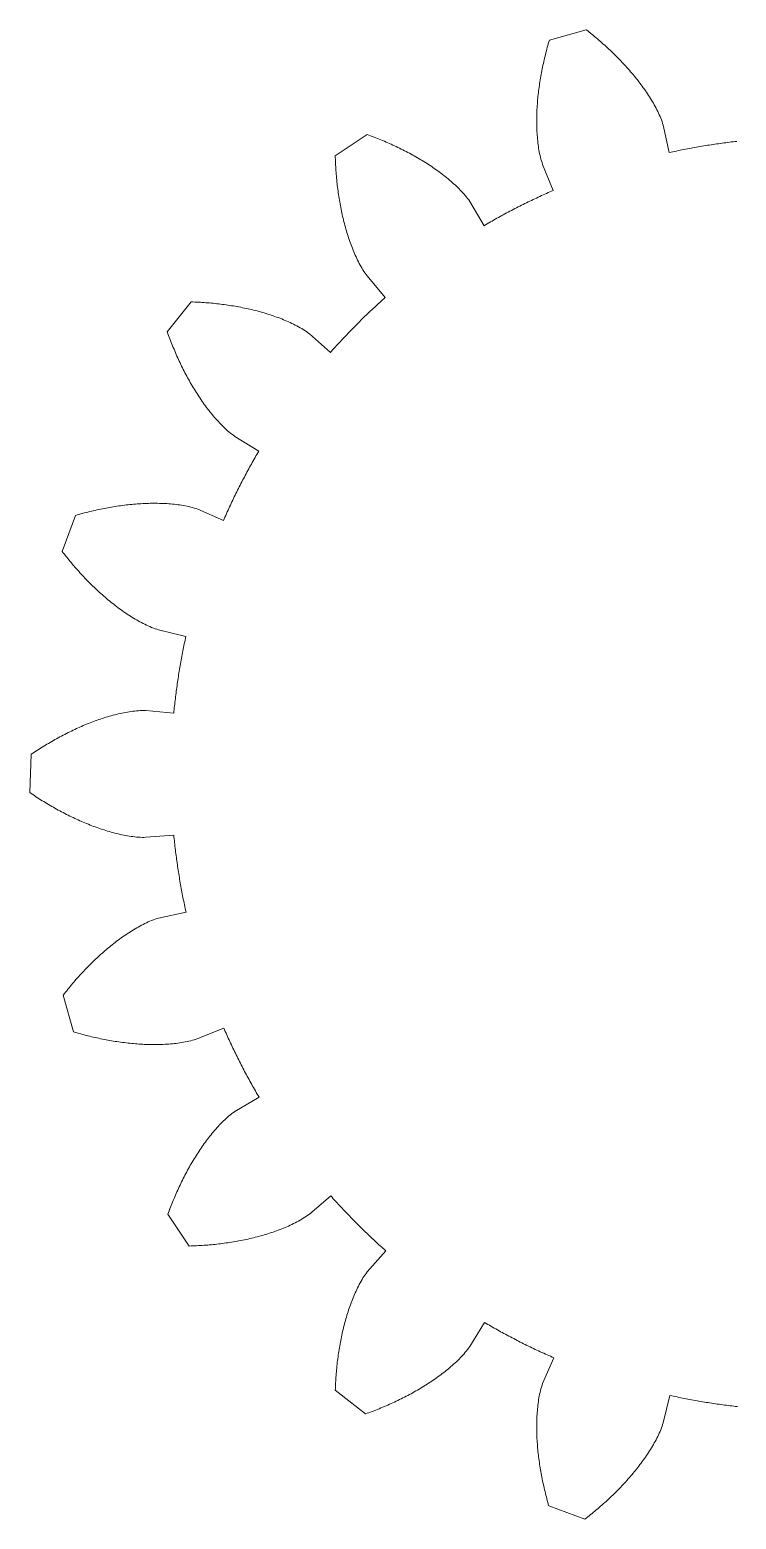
# Model space of a CAD drawing. Header units: millimetres. Extents: x 38 to 198, y 100 to 184.
# Drawn here: x 113.6 to 151.8, y 101.5 to 181.9 of the extents above; entities that cross this region are included whole.
import ezdxf

# ---------------------------------------------------------------- set-up
doc = ezdxf.new("R2010")
doc.units = ezdxf.units.MM
doc.header["$MEASUREMENT"] = 0
doc.layers.add('Layer 1', color=7, linetype='Continuous')

msp = doc.modelspace()

# ---------------------------------------------------------------- linework, layer by layer
at = {"layer": 'Layer 1', "color": 217, "lineweight": 18, "true_color": 0x7e2f8e}
msp.add_lwpolyline([(151.868, 107.539), (151.769, 107.55), (151.669, 107.562), (151.57, 107.574), (151.471, 107.586), (151.371, 107.598), (151.272, 107.61), (151.173, 107.623), (151.074, 107.636), (150.975, 107.65), (150.876, 107.664), (150.777, 107.678), (150.678, 107.692), (150.579, 107.706), (150.48, 107.721), (150.381, 107.737), (150.282, 107.752), (150.183, 107.768), (150.085, 107.784), (149.986, 107.8), (149.887, 107.817), (149.789, 107.834), (149.69, 107.851), (149.592, 107.868), (149.493, 107.886), (149.395, 107.904), (149.297, 107.922), (149.198, 107.941), (149.1, 107.96), (149.002, 107.979), (148.904, 107.998), (148.806, 108.018), (148.708, 108.038), (148.61, 108.058), (148.512, 108.079), (148.414, 108.1), (148.317, 108.121), (148.219, 108.143), (147.856, 106.67), (147.829, 106.574), (147.797, 106.479), (147.763, 106.385), (147.726, 106.292), (147.687, 106.2), (147.647, 106.108), (147.605, 106.017), (147.562, 105.927), (147.517, 105.838), (147.471, 105.749), (147.424, 105.661), (147.376, 105.573), (147.326, 105.486), (147.276, 105.399), (147.224, 105.313), (147.172, 105.228), (147.119, 105.143), (147.065, 105.059), (147.01, 104.975), (146.954, 104.892), (146.898, 104.809), (146.841, 104.727), (146.782, 104.646), (146.724, 104.565), (146.664, 104.484), (146.604, 104.404), (146.544, 104.324), (146.482, 104.245), (146.42, 104.166), (146.357, 104.088), (146.294, 104.011), (146.231, 103.934), (146.166, 103.857), (146.101, 103.781), (146.036, 103.705), (145.97, 103.63), (145.903, 103.555), (145.836, 103.481), (145.768, 103.407), (145.7, 103.333), (145.632, 103.26), (145.563, 103.188), (145.493, 103.116), (145.423, 103.044), (145.353, 102.973), (145.282, 102.902), (145.21, 102.832), (145.138, 102.762), (145.066, 102.693), (144.994, 102.624), (144.921, 102.555), (144.847, 102.487), (144.773, 102.419), (144.699, 102.352), (144.624, 102.285), (144.549, 102.219), (144.474, 102.153), (144.398, 102.088), (144.322, 102.023), (144.245, 101.958), (144.168, 101.893), (144.091, 101.83), (144.014, 101.766), (143.936, 101.703), (143.858, 101.641), (143.779, 101.579), (143.7, 101.517), (143.621, 101.456), (141.68, 102.173), (141.652, 102.27), (141.625, 102.366), (141.599, 102.463), (141.573, 102.56), (141.547, 102.656), (141.522, 102.753), (141.498, 102.85), (141.474, 102.948), (141.451, 103.045), (141.428, 103.143), (141.406, 103.24), (141.384, 103.338), (141.363, 103.436), (141.342, 103.534), (141.322, 103.633), (141.303, 103.731), (141.284, 103.829), (141.266, 103.928), (141.248, 104.026), (141.231, 104.125), (141.215, 104.224), (141.199, 104.323), (141.183, 104.422), (141.169, 104.521), (141.155, 104.62), (141.142, 104.719), (141.129, 104.818), (141.117, 104.918), (141.106, 105.018), (141.095, 105.117), (141.085, 105.217), (141.076, 105.316), (141.068, 105.416), (141.06, 105.516), (141.053, 105.616), (141.047, 105.716), (141.041, 105.816), (141.036, 105.916), (141.032, 106.016), (141.029, 106.116), (141.027, 106.216), (141.025, 106.316), (141.025, 106.416), (141.025, 106.516), (141.026, 106.617), (141.028, 106.717), (141.031, 106.817), (141.035, 106.917), (141.04, 107.017), (141.045, 107.117), (141.052, 107.217), (141.06, 107.316), (141.069, 107.416), (141.079, 107.516), (141.09, 107.615), (141.103, 107.714), (141.116, 107.813), (141.131, 107.912), (141.148, 108.011), (141.166, 108.109), (141.185, 108.208), (141.206, 108.305), (141.229, 108.403), (141.254, 108.5), (141.282, 108.596), (141.312, 108.691), (141.346, 108.785), (141.95, 110.176), (141.859, 110.216), (141.767, 110.256), (141.676, 110.297), (141.584, 110.337), (141.493, 110.378), (141.402, 110.42), (141.311, 110.461), (141.22, 110.503), (141.13, 110.545), (141.039, 110.587), (140.948, 110.63), (140.858, 110.673), (140.768, 110.716), (140.678, 110.759), (140.588, 110.803), (140.498, 110.847), (140.408, 110.891), (140.319, 110.936), (140.229, 110.98), (140.14, 111.025), (140.051, 111.071), (139.962, 111.116), (139.873, 111.162), (139.784, 111.208), (139.695, 111.254), (139.607, 111.301), (139.518, 111.347), (139.43, 111.394), (139.342, 111.442), (139.254, 111.489), (139.166, 111.537), (139.078, 111.585), (138.991, 111.633), (138.903, 111.682), (138.816, 111.731), (138.729, 111.78), (138.642, 111.829), (138.555, 111.879), (138.468, 111.929), (138.382, 111.979), (138.295, 112.029), (138.209, 112.08), (137.409, 110.791), (137.353, 110.708), (137.294, 110.628), (137.232, 110.549), (137.169, 110.472), (137.103, 110.396), (137.036, 110.321), (136.969, 110.248), (136.899, 110.176), (136.829, 110.104), (136.758, 110.034), (136.686, 109.965), (136.613, 109.896), (136.539, 109.829), (136.464, 109.762), (136.389, 109.696), (136.313, 109.631), (136.236, 109.567), (136.159, 109.504), (136.081, 109.441), (136.002, 109.379), (135.923, 109.318), (135.843, 109.258), (135.762, 109.198), (135.682, 109.139), (135.6, 109.08), (135.518, 109.023), (135.436, 108.966), (135.353, 108.91), (135.27, 108.854), (135.186, 108.799), (135.102, 108.745), (135.017, 108.691), (134.932, 108.638), (134.847, 108.586), (134.761, 108.534), (134.675, 108.483), (134.589, 108.432), (134.502, 108.382), (134.415, 108.333), (134.327, 108.284), (134.24, 108.236), (134.152, 108.188), (134.063, 108.141), (133.975, 108.095), (133.886, 108.049), (133.796, 108.004), (133.707, 107.959), (133.617, 107.915), (133.527, 107.871), (133.436, 107.828), (133.346, 107.785), (133.255, 107.743), (133.163, 107.702), (133.072, 107.661), (132.98, 107.62), (132.888, 107.58), (132.796, 107.541), (132.704, 107.502), (132.611, 107.463), (132.519, 107.426), (132.426, 107.388), (132.333, 107.351), (132.239, 107.315), (132.146, 107.279), (132.052, 107.244), (131.958, 107.209), (131.864, 107.175), (131.77, 107.141), (130.145, 108.423), (130.149, 108.524), (130.153, 108.624), (130.158, 108.724), (130.163, 108.824), (130.169, 108.924), (130.175, 109.023), (130.182, 109.124), (130.189, 109.223), (130.197, 109.323), (130.205, 109.423), (130.214, 109.523), (130.224, 109.623), (130.234, 109.722), (130.245, 109.822), (130.256, 109.922), (130.268, 110.021), (130.281, 110.12), (130.294, 110.22), (130.307, 110.319), (130.322, 110.418), (130.337, 110.517), (130.352, 110.616), (130.368, 110.715), (130.385, 110.814), (130.402, 110.912), (130.42, 111.011), (130.439, 111.109), (130.458, 111.207), (130.479, 111.306), (130.499, 111.404), (130.521, 111.501), (130.543, 111.599), (130.565, 111.696), (130.589, 111.794), (130.613, 111.891), (130.638, 111.988), (130.664, 112.085), (130.69, 112.181), (130.717, 112.278), (130.745, 112.374), (130.774, 112.47), (130.803, 112.566), (130.834, 112.661), (130.865, 112.756), (130.897, 112.851), (130.929, 112.946), (130.963, 113.04), (130.998, 113.134), (131.033, 113.228), (131.07, 113.321), (131.107, 113.414), (131.145, 113.506), (131.185, 113.598), (131.225, 113.69), (131.266, 113.781), (131.309, 113.872), (131.352, 113.962), (131.397, 114.051), (131.443, 114.14), (131.491, 114.228), (131.54, 114.315), (131.59, 114.402), (131.642, 114.487), (131.696, 114.572), (131.751, 114.655), (131.81, 114.736), (131.872, 114.814), (132.876, 115.951), (132.801, 116.017), (132.726, 116.083), (132.652, 116.15), (132.577, 116.217), (132.503, 116.284), (132.43, 116.352), (132.356, 116.419), (132.282, 116.487), (132.209, 116.555), (132.136, 116.624), (132.063, 116.692), (131.991, 116.761), (131.918, 116.83), (131.846, 116.899), (131.774, 116.968), (131.702, 117.038), (131.63, 117.108), (131.559, 117.177), (131.487, 117.248), (131.416, 117.318), (131.346, 117.389), (131.275, 117.459), (131.204, 117.53), (131.134, 117.602), (131.064, 117.673), (130.994, 117.745), (130.925, 117.816), (130.855, 117.888), (130.786, 117.961), (130.717, 118.033), (130.648, 118.106), (130.58, 118.178), (130.511, 118.251), (130.443, 118.325), (130.375, 118.398), (130.308, 118.472), (130.24, 118.545), (130.173, 118.619), (130.106, 118.694), (130.039, 118.768), (129.972, 118.842), (129.906, 118.917), (128.747, 117.939), (128.668, 117.877), (128.587, 117.819), (128.504, 117.763), (128.419, 117.71), (128.334, 117.658), (128.247, 117.607), (128.16, 117.559), (128.072, 117.511), (127.983, 117.465), (127.894, 117.42), (127.804, 117.377), (127.713, 117.334), (127.622, 117.293), (127.53, 117.252), (127.438, 117.213), (127.346, 117.175), (127.253, 117.137), (127.16, 117.101), (127.066, 117.066), (126.972, 117.031), (126.878, 116.997), (126.783, 116.965), (126.688, 116.933), (126.593, 116.901), (126.498, 116.871), (126.402, 116.842), (126.306, 116.813), (126.21, 116.785), (126.114, 116.758), (126.017, 116.731), (125.92, 116.706), (125.823, 116.681), (125.726, 116.657), (125.629, 116.633), (125.531, 116.61), (125.434, 116.588), (125.336, 116.567), (125.238, 116.546), (125.14, 116.526), (125.041, 116.507), (124.943, 116.488), (124.845, 116.47), (124.746, 116.453), (124.647, 116.436), (124.548, 116.42), (124.449, 116.404), (124.35, 116.389), (124.251, 116.375), (124.152, 116.361), (124.053, 116.348), (123.953, 116.336), (123.854, 116.324), (123.754, 116.313), (123.655, 116.302), (123.555, 116.292), (123.455, 116.282), (123.355, 116.273), (123.255, 116.265), (123.156, 116.257), (123.056, 116.249), (122.956, 116.243), (122.856, 116.236), (122.756, 116.231), (122.656, 116.225), (122.556, 116.221), (122.456, 116.217), (122.356, 116.213), (122.256, 116.21), (121.107, 117.932), (121.141, 118.026), (121.176, 118.12), (121.211, 118.214), (121.247, 118.307), (121.284, 118.4), (121.32, 118.493), (121.358, 118.586), (121.396, 118.679), (121.434, 118.772), (121.473, 118.864), (121.512, 118.956), (121.552, 119.048), (121.593, 119.14), (121.634, 119.231), (121.675, 119.322), (121.717, 119.413), (121.76, 119.504), (121.803, 119.594), (121.847, 119.685), (121.891, 119.775), (121.936, 119.864), (121.981, 119.953), (122.027, 120.042), (122.074, 120.131), (122.121, 120.22), (122.168, 120.308), (122.216, 120.395), (122.265, 120.483), (122.314, 120.57), (122.364, 120.657), (122.415, 120.743), (122.466, 120.829), (122.518, 120.915), (122.57, 121), (122.623, 121.085), (122.677, 121.17), (122.731, 121.254), (122.786, 121.338), (122.842, 121.421), (122.898, 121.504), (122.955, 121.586), (123.013, 121.668), (123.071, 121.749), (123.13, 121.83), (123.19, 121.911), (123.25, 121.99), (123.311, 122.07), (123.373, 122.148), (123.436, 122.226), (123.499, 122.304), (123.564, 122.381), (123.629, 122.457), (123.694, 122.532), (123.761, 122.607), (123.829, 122.681), (123.897, 122.754), (123.966, 122.826), (124.037, 122.897), (124.108, 122.967), (124.18, 123.036), (124.254, 123.104), (124.328, 123.171), (124.404, 123.236), (124.481, 123.3), (124.56, 123.362), (124.64, 123.421), (124.724, 123.477), (126.03, 124.247), (125.979, 124.333), (125.928, 124.419), (125.878, 124.506), (125.828, 124.593), (125.779, 124.679), (125.729, 124.766), (125.68, 124.853), (125.631, 124.941), (125.583, 125.028), (125.534, 125.116), (125.486, 125.203), (125.438, 125.291), (125.391, 125.379), (125.343, 125.467), (125.296, 125.555), (125.249, 125.644), (125.203, 125.732), (125.156, 125.821), (125.11, 125.909), (125.064, 125.998), (125.019, 126.087), (124.973, 126.176), (124.928, 126.266), (124.884, 126.355), (124.839, 126.445), (124.795, 126.534), (124.751, 126.624), (124.707, 126.714), (124.663, 126.804), (124.62, 126.894), (124.577, 126.985), (124.535, 127.075), (124.492, 127.166), (124.45, 127.256), (124.408, 127.347), (124.366, 127.438), (124.325, 127.529), (124.284, 127.62), (124.243, 127.711), (124.202, 127.803), (124.162, 127.894), (124.122, 127.986), (122.717, 127.414), (122.623, 127.38), (122.528, 127.349), (122.432, 127.322), (122.335, 127.297), (122.238, 127.274), (122.14, 127.253), (122.042, 127.233), (121.943, 127.216), (121.845, 127.199), (121.746, 127.184), (121.647, 127.171), (121.547, 127.158), (121.448, 127.147), (121.348, 127.137), (121.249, 127.128), (121.149, 127.12), (121.049, 127.113), (120.949, 127.107), (120.849, 127.103), (120.749, 127.099), (120.649, 127.096), (120.549, 127.094), (120.449, 127.093), (120.348, 127.093), (120.248, 127.093), (120.148, 127.095), (120.048, 127.097), (119.948, 127.1), (119.848, 127.104), (119.748, 127.109), (119.648, 127.115), (119.548, 127.121), (119.448, 127.128), (119.348, 127.136), (119.249, 127.144), (119.149, 127.153), (119.049, 127.163), (118.95, 127.174), (118.85, 127.185), (118.751, 127.197), (118.651, 127.21), (118.552, 127.223), (118.453, 127.237), (118.354, 127.251), (118.255, 127.266), (118.156, 127.282), (118.057, 127.299), (117.958, 127.316), (117.86, 127.333), (117.761, 127.352), (117.663, 127.37), (117.565, 127.39), (117.466, 127.41), (117.368, 127.431), (117.271, 127.452), (117.173, 127.473), (117.075, 127.496), (116.977, 127.518), (116.88, 127.542), (116.783, 127.566), (116.685, 127.59), (116.589, 127.615), (116.492, 127.64), (116.395, 127.666), (116.298, 127.693), (116.202, 127.72), (116.106, 127.747), (116.01, 127.775), (115.449, 129.768), (115.511, 129.847), (115.573, 129.925), (115.636, 130.004), (115.699, 130.081), (115.762, 130.159), (115.826, 130.236), (115.89, 130.313), (115.955, 130.39), (116.02, 130.466), (116.085, 130.541), (116.151, 130.617), (116.218, 130.692), (116.284, 130.767), (116.352, 130.841), (116.419, 130.915), (116.488, 130.988), (116.556, 131.061), (116.625, 131.134), (116.694, 131.206), (116.764, 131.278), (116.835, 131.349), (116.905, 131.42), (116.976, 131.491), (117.048, 131.561), (117.12, 131.63), (117.192, 131.699), (117.265, 131.768), (117.339, 131.836), (117.413, 131.904), (117.487, 131.971), (117.562, 132.037), (117.637, 132.103), (117.713, 132.169), (117.789, 132.234), (117.866, 132.298), (117.943, 132.362), (118.02, 132.425), (118.099, 132.488), (118.177, 132.55), (118.257, 132.611), (118.336, 132.672), (118.416, 132.732), (118.497, 132.792), (118.578, 132.85), (118.66, 132.908), (118.742, 132.966), (118.824, 133.022), (118.907, 133.078), (118.991, 133.133), (119.075, 133.187), (119.16, 133.24), (119.246, 133.292), (119.332, 133.344), (119.418, 133.394), (119.505, 133.443), (119.593, 133.492), (119.681, 133.539), (119.77, 133.585), (119.859, 133.629), (119.949, 133.673), (120.04, 133.715), (120.132, 133.755), (120.224, 133.794), (120.317, 133.831), (120.411, 133.865), (120.506, 133.897), (120.602, 133.924), (122.082, 134.253), (122.061, 134.35), (122.04, 134.448), (122.019, 134.546), (121.998, 134.644), (121.977, 134.742), (121.957, 134.84), (121.937, 134.938), (121.918, 135.036), (121.899, 135.134), (121.88, 135.232), (121.861, 135.33), (121.843, 135.428), (121.824, 135.527), (121.807, 135.625), (121.789, 135.724), (121.772, 135.822), (121.755, 135.921), (121.738, 136.019), (121.722, 136.118), (121.705, 136.217), (121.69, 136.315), (121.674, 136.414), (121.659, 136.513), (121.644, 136.612), (121.629, 136.711), (121.615, 136.81), (121.601, 136.909), (121.587, 137.008), (121.573, 137.107), (121.56, 137.206), (121.547, 137.305), (121.534, 137.404), (121.522, 137.504), (121.51, 137.603), (121.498, 137.702), (121.487, 137.802), (121.475, 137.901), (121.464, 138), (121.454, 138.1), (121.443, 138.199), (121.433, 138.299), (121.424, 138.398), (119.911, 138.289), (119.811, 138.285), (119.711, 138.285), (119.611, 138.289), (119.511, 138.295), (119.411, 138.303), (119.312, 138.314), (119.212, 138.325), (119.113, 138.339), (119.014, 138.354), (118.916, 138.37), (118.817, 138.388), (118.719, 138.406), (118.621, 138.427), (118.523, 138.448), (118.426, 138.47), (118.328, 138.493), (118.231, 138.518), (118.134, 138.543), (118.038, 138.569), (117.941, 138.597), (117.845, 138.625), (117.749, 138.654), (117.654, 138.684), (117.559, 138.715), (117.464, 138.746), (117.369, 138.779), (117.274, 138.812), (117.18, 138.846), (117.086, 138.88), (116.993, 138.916), (116.899, 138.952), (116.806, 138.989), (116.713, 139.026), (116.621, 139.065), (116.528, 139.104), (116.436, 139.143), (116.345, 139.183), (116.253, 139.224), (116.162, 139.266), (116.071, 139.308), (115.981, 139.35), (115.89, 139.394), (115.801, 139.437), (115.711, 139.482), (115.621, 139.527), (115.532, 139.573), (115.443, 139.619), (115.355, 139.665), (115.266, 139.713), (115.178, 139.761), (115.091, 139.809), (115.003, 139.858), (114.916, 139.907), (114.829, 139.957), (114.742, 140.007), (114.656, 140.058), (114.57, 140.11), (114.484, 140.161), (114.399, 140.214), (114.314, 140.266), (114.229, 140.32), (114.144, 140.373), (114.06, 140.428), (113.976, 140.482), (113.892, 140.537), (113.809, 140.593), (113.726, 140.649), (113.643, 140.705), (113.726, 142.773), (113.809, 142.829), (113.892, 142.884), (113.976, 142.94), (114.06, 142.994), (114.144, 143.048), (114.229, 143.102), (114.314, 143.155), (114.399, 143.208), (114.484, 143.26), (114.57, 143.312), (114.656, 143.363), (114.742, 143.414), (114.829, 143.465), (114.916, 143.515), (115.003, 143.564), (115.091, 143.613), (115.178, 143.661), (115.266, 143.709), (115.355, 143.756), (115.443, 143.803), (115.532, 143.849), (115.621, 143.895), (115.711, 143.94), (115.801, 143.984), (115.89, 144.028), (115.981, 144.071), (116.071, 144.114), (116.162, 144.156), (116.253, 144.198), (116.345, 144.238), (116.436, 144.279), (116.528, 144.318), (116.621, 144.357), (116.713, 144.395), (116.806, 144.433), (116.899, 144.47), (116.993, 144.506), (117.086, 144.541), (117.18, 144.576), (117.274, 144.61), (117.369, 144.643), (117.464, 144.675), (117.559, 144.707), (117.654, 144.738), (117.749, 144.768), (117.845, 144.797), (117.941, 144.825), (118.038, 144.852), (118.134, 144.879), (118.231, 144.904), (118.328, 144.928), (118.426, 144.952), (118.523, 144.974), (118.621, 144.995), (118.719, 145.015), (118.817, 145.034), (118.916, 145.052), (119.014, 145.068), (119.113, 145.083), (119.212, 145.096), (119.312, 145.108), (119.411, 145.118), (119.511, 145.126), (119.611, 145.133), (119.711, 145.136), (119.811, 145.137), (119.911, 145.133), (121.42, 144.989), (121.43, 145.088), (121.44, 145.188), (121.45, 145.287), (121.461, 145.387), (121.471, 145.486), (121.483, 145.585), (121.494, 145.685), (121.506, 145.784), (121.518, 145.883), (121.53, 145.982), (121.543, 146.082), (121.556, 146.181), (121.569, 146.28), (121.582, 146.379), (121.596, 146.478), (121.61, 146.577), (121.624, 146.676), (121.639, 146.775), (121.654, 146.874), (121.669, 146.973), (121.684, 147.072), (121.7, 147.17), (121.716, 147.269), (121.732, 147.368), (121.749, 147.466), (121.766, 147.565), (121.783, 147.663), (121.8, 147.762), (121.818, 147.86), (121.836, 147.959), (121.854, 148.057), (121.873, 148.155), (121.892, 148.254), (121.911, 148.352), (121.931, 148.45), (121.95, 148.548), (121.97, 148.646), (121.991, 148.744), (122.011, 148.842), (122.032, 148.939), (122.053, 149.037), (122.075, 149.135), (120.602, 149.498), (120.506, 149.525), (120.411, 149.557), (120.317, 149.591), (120.224, 149.628), (120.132, 149.666), (120.04, 149.707), (119.949, 149.749), (119.859, 149.792), (119.77, 149.837), (119.681, 149.883), (119.593, 149.93), (119.505, 149.978), (119.418, 150.028), (119.332, 150.078), (119.246, 150.129), (119.16, 150.182), (119.075, 150.235), (118.991, 150.289), (118.907, 150.344), (118.824, 150.4), (118.742, 150.456), (118.66, 150.513), (118.578, 150.571), (118.497, 150.63), (118.416, 150.689), (118.336, 150.749), (118.257, 150.81), (118.177, 150.872), (118.099, 150.934), (118.02, 150.996), (117.943, 151.06), (117.866, 151.123), (117.789, 151.188), (117.713, 151.253), (117.637, 151.318), (117.562, 151.384), (117.487, 151.451), (117.413, 151.518), (117.339, 151.585), (117.265, 151.654), (117.192, 151.722), (117.12, 151.791), (117.048, 151.861), (116.976, 151.931), (116.905, 152.001), (116.835, 152.072), (116.764, 152.144), (116.694, 152.215), (116.625, 152.288), (116.556, 152.36), (116.488, 152.433), (116.419, 152.507), (116.352, 152.581), (116.284, 152.655), (116.218, 152.73), (116.151, 152.805), (116.085, 152.88), (116.02, 152.956), (115.955, 153.032), (115.89, 153.109), (115.826, 153.186), (115.762, 153.263), (115.699, 153.34), (115.636, 153.418), (115.573, 153.496), (115.511, 153.575), (115.449, 153.654), (115.388, 153.733), (116.106, 155.674), (116.202, 155.702), (116.298, 155.729), (116.395, 155.755), (116.492, 155.781), (116.589, 155.807), (116.685, 155.832), (116.783, 155.856), (116.88, 155.88), (116.977, 155.903), (117.075, 155.926), (117.173, 155.948), (117.271, 155.97), (117.368, 155.991), (117.466, 156.012), (117.565, 156.032), (117.663, 156.051), (117.761, 156.07), (117.86, 156.088), (117.958, 156.106), (118.057, 156.123), (118.156, 156.139), (118.255, 156.155), (118.354, 156.17), (118.453, 156.185), (118.552, 156.199), (118.651, 156.212), (118.751, 156.225), (118.85, 156.237), (118.95, 156.248), (119.049, 156.258), (119.149, 156.268), (119.249, 156.278), (119.348, 156.286), (119.448, 156.294), (119.548, 156.301), (119.648, 156.307), (119.748, 156.313), (119.848, 156.317), (119.948, 156.321), (120.048, 156.325), (120.148, 156.327), (120.248, 156.328), (120.348, 156.329), (120.449, 156.329), (120.549, 156.328), (120.649, 156.326), (120.749, 156.323), (120.849, 156.319), (120.949, 156.314), (121.049, 156.309), (121.149, 156.302), (121.249, 156.294), (121.348, 156.285), (121.448, 156.275), (121.547, 156.264), (121.647, 156.251), (121.746, 156.237), (121.845, 156.222), (121.943, 156.206), (122.042, 156.188), (122.14, 156.169), (122.238, 156.148), (122.335, 156.125), (122.432, 156.1), (122.528, 156.072), (122.623, 156.042), (122.717, 156.007), (124.108, 155.404), (124.148, 155.495), (124.188, 155.587), (124.229, 155.678), (124.27, 155.77), (124.311, 155.861), (124.352, 155.952), (124.393, 156.043), (124.435, 156.134), (124.477, 156.224), (124.52, 156.315), (124.562, 156.405), (124.605, 156.496), (124.648, 156.586), (124.692, 156.676), (124.735, 156.766), (124.779, 156.856), (124.823, 156.946), (124.868, 157.035), (124.913, 157.125), (124.958, 157.214), (125.003, 157.303), (125.048, 157.392), (125.094, 157.481), (125.14, 157.57), (125.186, 157.659), (125.233, 157.747), (125.28, 157.836), (125.327, 157.924), (125.374, 158.012), (125.421, 158.1), (125.469, 158.188), (125.517, 158.275), (125.566, 158.363), (125.614, 158.45), (125.663, 158.538), (125.712, 158.625), (125.761, 158.712), (125.811, 158.799), (125.861, 158.885), (125.911, 158.972), (125.961, 159.058), (126.012, 159.145), (124.724, 159.945), (124.64, 160.001), (124.56, 160.06), (124.481, 160.122), (124.404, 160.185), (124.328, 160.251), (124.254, 160.317), (124.18, 160.385), (124.108, 160.454), (124.037, 160.525), (123.966, 160.596), (123.897, 160.668), (123.829, 160.741), (123.761, 160.815), (123.694, 160.889), (123.629, 160.965), (123.564, 161.041), (123.499, 161.118), (123.436, 161.195), (123.373, 161.273), (123.311, 161.352), (123.25, 161.431), (123.19, 161.511), (123.13, 161.591), (123.071, 161.672), (123.013, 161.754), (122.955, 161.836), (122.898, 161.918), (122.842, 162.001), (122.786, 162.084), (122.731, 162.168), (122.677, 162.252), (122.623, 162.336), (122.57, 162.421), (122.518, 162.507), (122.466, 162.592), (122.415, 162.679), (122.364, 162.765), (122.314, 162.852), (122.265, 162.939), (122.216, 163.026), (122.168, 163.114), (122.121, 163.202), (122.074, 163.29), (122.027, 163.379), (121.981, 163.468), (121.936, 163.558), (121.891, 163.647), (121.847, 163.737), (121.803, 163.827), (121.76, 163.918), (121.717, 164.008), (121.675, 164.099), (121.634, 164.19), (121.593, 164.282), (121.552, 164.373), (121.512, 164.465), (121.473, 164.557), (121.434, 164.65), (121.396, 164.742), (121.358, 164.835), (121.32, 164.928), (121.284, 165.021), (121.247, 165.115), (121.211, 165.208), (121.176, 165.302), (121.141, 165.396), (121.107, 165.49), (121.073, 165.584), (122.356, 167.209), (122.456, 167.205), (122.556, 167.201), (122.656, 167.196), (122.756, 167.191), (122.856, 167.185), (122.956, 167.179), (123.056, 167.172), (123.156, 167.165), (123.255, 167.157), (123.355, 167.148), (123.455, 167.139), (123.555, 167.13), (123.655, 167.12), (123.754, 167.109), (123.854, 167.098), (123.953, 167.086), (124.053, 167.073), (124.152, 167.06), (124.251, 167.046), (124.35, 167.032), (124.449, 167.017), (124.548, 167.002), (124.647, 166.986), (124.746, 166.969), (124.845, 166.951), (124.943, 166.933), (125.041, 166.915), (125.14, 166.895), (125.238, 166.875), (125.336, 166.855), (125.434, 166.833), (125.531, 166.811), (125.629, 166.788), (125.726, 166.765), (125.823, 166.741), (125.92, 166.716), (126.017, 166.69), (126.114, 166.664), (126.21, 166.637), (126.306, 166.609), (126.402, 166.58), (126.498, 166.551), (126.593, 166.52), (126.688, 166.489), (126.783, 166.457), (126.878, 166.424), (126.972, 166.391), (127.066, 166.356), (127.16, 166.321), (127.253, 166.284), (127.346, 166.247), (127.438, 166.209), (127.53, 166.169), (127.622, 166.129), (127.713, 166.087), (127.804, 166.045), (127.894, 166.001), (127.983, 165.957), (128.072, 165.91), (128.16, 165.863), (128.247, 165.814), (128.334, 165.764), (128.419, 165.712), (128.504, 165.658), (128.587, 165.602), (128.668, 165.544), (128.747, 165.482), (129.883, 164.478), (129.949, 164.553), (130.016, 164.628), (130.082, 164.702), (130.149, 164.776), (130.217, 164.85), (130.284, 164.924), (130.352, 164.998), (130.42, 165.071), (130.488, 165.145), (130.556, 165.218), (130.624, 165.291), (130.693, 165.363), (130.762, 165.436), (130.831, 165.508), (130.9, 165.58), (130.97, 165.652), (131.04, 165.724), (131.11, 165.795), (131.18, 165.866), (131.25, 165.937), (131.321, 166.008), (131.392, 166.079), (131.463, 166.149), (131.534, 166.22), (131.605, 166.29), (131.677, 166.36), (131.749, 166.429), (131.821, 166.499), (131.893, 166.568), (131.965, 166.637), (132.038, 166.705), (132.111, 166.774), (132.184, 166.842), (132.257, 166.91), (132.33, 166.978), (132.404, 167.046), (132.478, 167.114), (132.552, 167.181), (132.626, 167.248), (132.7, 167.315), (132.775, 167.381), (132.849, 167.448), (131.872, 168.607), (131.81, 168.686), (131.751, 168.767), (131.696, 168.85), (131.642, 168.934), (131.59, 169.02), (131.54, 169.107), (131.491, 169.194), (131.443, 169.282), (131.397, 169.371), (131.352, 169.46), (131.309, 169.55), (131.266, 169.641), (131.225, 169.732), (131.185, 169.823), (131.145, 169.915), (131.107, 170.008), (131.07, 170.101), (131.033, 170.194), (130.998, 170.288), (130.963, 170.382), (130.929, 170.476), (130.897, 170.571), (130.865, 170.665), (130.834, 170.761), (130.803, 170.856), (130.774, 170.952), (130.745, 171.048), (130.717, 171.144), (130.69, 171.24), (130.664, 171.337), (130.638, 171.434), (130.613, 171.531), (130.589, 171.628), (130.565, 171.725), (130.543, 171.823), (130.521, 171.92), (130.499, 172.018), (130.479, 172.116), (130.458, 172.214), (130.439, 172.313), (130.42, 172.411), (130.402, 172.509), (130.385, 172.608), (130.368, 172.707), (130.352, 172.806), (130.337, 172.904), (130.322, 173.003), (130.307, 173.103), (130.294, 173.202), (130.281, 173.301), (130.268, 173.4), (130.256, 173.5), (130.245, 173.6), (130.234, 173.699), (130.224, 173.799), (130.214, 173.899), (130.205, 173.998), (130.197, 174.098), (130.189, 174.198), (130.182, 174.298), (130.175, 174.398), (130.169, 174.498), (130.163, 174.598), (130.158, 174.698), (130.153, 174.798), (130.149, 174.898), (130.145, 174.998), (130.142, 175.098), (131.864, 176.247), (131.958, 176.213), (132.052, 176.178), (132.146, 176.142), (132.239, 176.107), (132.333, 176.07), (132.426, 176.033), (132.519, 175.996), (132.611, 175.958), (132.704, 175.92), (132.796, 175.881), (132.888, 175.842), (132.98, 175.802), (133.072, 175.761), (133.163, 175.72), (133.255, 175.679), (133.346, 175.636), (133.436, 175.594), (133.527, 175.551), (133.617, 175.507), (133.707, 175.463), (133.796, 175.418), (133.886, 175.373), (133.975, 175.327), (134.063, 175.28), (134.152, 175.233), (134.24, 175.186), (134.327, 175.138), (134.415, 175.089), (134.502, 175.039), (134.589, 174.989), (134.675, 174.939), (134.761, 174.888), (134.847, 174.836), (134.932, 174.784), (135.017, 174.731), (135.102, 174.677), (135.186, 174.623), (135.27, 174.568), (135.353, 174.512), (135.436, 174.456), (135.518, 174.399), (135.6, 174.341), (135.682, 174.283), (135.762, 174.224), (135.843, 174.164), (135.923, 174.104), (136.002, 174.043), (136.081, 173.981), (136.159, 173.918), (136.236, 173.854), (136.313, 173.79), (136.389, 173.725), (136.464, 173.659), (136.539, 173.593), (136.613, 173.525), (136.686, 173.457), (136.758, 173.388), (136.829, 173.317), (136.899, 173.246), (136.969, 173.174), (137.036, 173.1), (137.103, 173.026), (137.169, 172.95), (137.232, 172.873), (137.294, 172.794), (137.353, 172.713), (137.409, 172.63), (138.179, 171.324), (138.265, 171.375), (138.352, 171.425), (138.438, 171.475), (138.525, 171.525), (138.612, 171.575), (138.699, 171.624), (138.786, 171.674), (138.873, 171.723), (138.96, 171.771), (139.048, 171.82), (139.135, 171.868), (139.223, 171.916), (139.311, 171.963), (139.399, 172.011), (139.487, 172.058), (139.576, 172.105), (139.664, 172.151), (139.753, 172.198), (139.842, 172.244), (139.931, 172.29), (140.02, 172.335), (140.109, 172.38), (140.198, 172.425), (140.287, 172.47), (140.377, 172.515), (140.467, 172.559), (140.556, 172.603), (140.646, 172.647), (140.736, 172.69), (140.827, 172.734), (140.917, 172.777), (141.007, 172.819), (141.098, 172.862), (141.188, 172.904), (141.279, 172.946), (141.37, 172.987), (141.461, 173.029), (141.552, 173.07), (141.644, 173.111), (141.735, 173.151), (141.827, 173.192), (141.918, 173.232), (141.346, 174.637), (141.312, 174.73), (141.282, 174.826), (141.254, 174.922), (141.229, 175.019), (141.206, 175.116), (141.185, 175.214), (141.166, 175.312), (141.148, 175.411), (141.131, 175.509), (141.116, 175.608), (141.103, 175.707), (141.09, 175.807), (141.079, 175.906), (141.069, 176.006), (141.06, 176.105), (141.052, 176.205), (141.045, 176.305), (141.04, 176.405), (141.035, 176.505), (141.031, 176.605), (141.028, 176.705), (141.026, 176.805), (141.025, 176.905), (141.025, 177.005), (141.025, 177.106), (141.027, 177.206), (141.029, 177.306), (141.032, 177.406), (141.036, 177.506), (141.041, 177.606), (141.047, 177.706), (141.053, 177.806), (141.06, 177.906), (141.068, 178.006), (141.076, 178.105), (141.085, 178.205), (141.095, 178.305), (141.106, 178.404), (141.117, 178.504), (141.129, 178.603), (141.142, 178.702), (141.155, 178.802), (141.169, 178.901), (141.183, 179), (141.199, 179.099), (141.215, 179.198), (141.231, 179.297), (141.248, 179.395), (141.266, 179.494), (141.284, 179.592), (141.303, 179.691), (141.322, 179.789), (141.342, 179.887), (141.363, 179.985), (141.384, 180.083), (141.406, 180.181), (141.428, 180.279), (141.451, 180.376), (141.474, 180.474), (141.498, 180.571), (141.522, 180.668), (141.547, 180.765), (141.573, 180.862), (141.599, 180.959), (141.625, 181.055), (141.652, 181.152), (141.68, 181.248), (141.708, 181.344), (143.7, 181.905), (143.779, 181.843), (143.858, 181.781), (143.936, 181.718), (144.014, 181.655), (144.091, 181.592), (144.168, 181.528), (144.245, 181.464), (144.322, 181.399), (144.398, 181.334), (144.474, 181.269), (144.549, 181.203), (144.624, 181.136), (144.699, 181.069), (144.773, 181.002), (144.847, 180.934), (144.921, 180.866), (144.994, 180.798), (145.066, 180.729), (145.138, 180.659), (145.21, 180.59), (145.282, 180.519), (145.353, 180.449), (145.423, 180.377), (145.493, 180.306), (145.563, 180.234), (145.632, 180.161), (145.7, 180.088), (145.768, 180.015), (145.836, 179.941), (145.903, 179.867), (145.97, 179.792), (146.036, 179.717), (146.101, 179.641), (146.166, 179.565), (146.231, 179.488), (146.294, 179.411), (146.357, 179.333), (146.42, 179.255), (146.482, 179.176), (146.544, 179.097), (146.604, 179.018), (146.664, 178.938), (146.724, 178.857), (146.782, 178.776), (146.841, 178.694), (146.898, 178.612), (146.954, 178.53), (147.01, 178.446), (147.065, 178.363), (147.119, 178.278), (147.172, 178.194), (147.224, 178.108), (147.276, 178.022), (147.326, 177.936), (147.376, 177.849), (147.424, 177.761), (147.471, 177.673), (147.517, 177.584), (147.562, 177.495), (147.605, 177.404), (147.647, 177.314), (147.687, 177.222), (147.726, 177.13), (147.763, 177.037), (147.797, 176.943), (147.829, 176.848), (147.856, 176.752), (148.185, 175.271), (148.283, 175.293), (148.38, 175.314), (148.478, 175.335), (148.576, 175.356), (148.674, 175.376), (148.772, 175.397), (148.87, 175.416), (148.968, 175.436), (149.066, 175.455), (149.164, 175.474), (149.262, 175.493), (149.361, 175.511), (149.459, 175.529), (149.557, 175.547), (149.656, 175.565), (149.754, 175.582), (149.853, 175.599), (149.952, 175.616), (150.05, 175.632), (150.149, 175.648), (150.248, 175.664), (150.346, 175.68), (150.445, 175.695), (150.544, 175.71), (150.643, 175.725), (150.742, 175.739), (150.841, 175.753), (150.94, 175.767), (151.039, 175.781), (151.138, 175.794), (151.237, 175.807), (151.337, 175.819), (151.436, 175.832), (151.535, 175.844), (151.634, 175.856), (151.734, 175.867), (151.833, 175.878)], dxfattribs=at)

doc.saveas('drawing.dxf')
